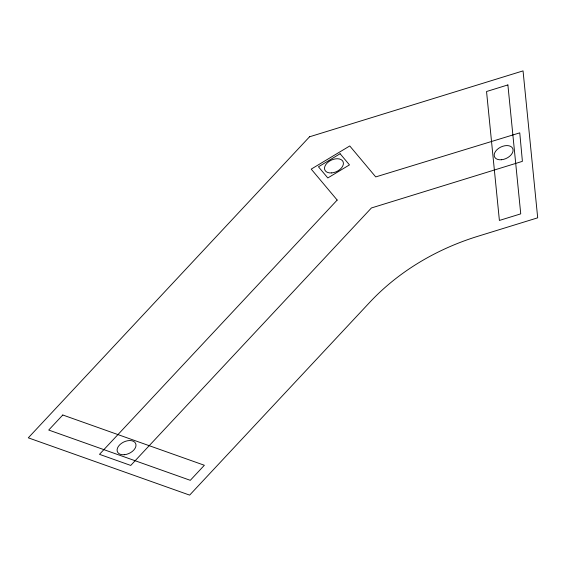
<?xml version="1.0" encoding="UTF-8"?>
<svg xmlns="http://www.w3.org/2000/svg" width="566" height="566" viewBox="0 0 566 566"><rect width="100%" height="100%" fill="white"/><g stroke="black" fill="none" stroke-linecap="round" stroke-linejoin="round"><path stroke-width="0.85" d="M309.531 136.802L28.3 437.829L189.638 495.116L368.94 303.192C398.549 271.206 437.405 248.58 478.949 235.951L537.7 217.825L523.048 70.884L309.531 136.802M62.791 414.998L48.726 430.047L190.296 480.322L204.361 465.266L62.791 414.998M337.18 200.067L99.489 454.335L130.746 465.436L371.423 207.963L522.404 161.352L519.758 132.854L375.725 176.917L349.76 145.964L311.215 169.114L337.18 200.067M340.109 153.74L318.46 166.807L327.813 177.957L349.47 164.89L340.109 153.74M507.886 84.921L486.541 91.515L499.396 220.45L520.741 213.863L507.886 84.921M331.662 172.92A10.011 6.297 -25.1 0 0 343.053 161.65A10.011 6.297 -25.1 0 0 327.176 162.973A10.011 6.297 -25.1 0 0 331.662 172.92M124.244 454.731A10.011 6.297 -25.1 0 0 135.635 443.461A10.011 6.297 -25.1 0 0 119.751 444.784A10.011 6.297 -25.1 0 0 124.244 454.731M501.342 159.761A10.011 6.297 -25.1 0 0 512.732 148.49A10.011 6.297 -25.1 0 0 496.849 149.813A10.011 6.297 -25.1 0 0 501.342 159.761"/></g></svg>
